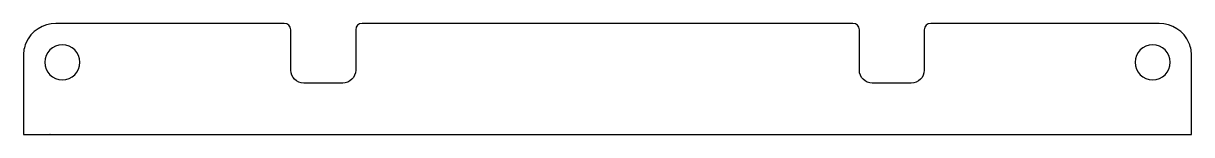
# Model space of a CAD drawing. Header units: millimetres. Extents: x -113 to -23, y -41.5 to -32.9.
import ezdxf

# ---------------------------------------------------------------- set-up
doc = ezdxf.new("R2010")
doc.units = ezdxf.units.MM
doc.layers.get('0').update_dxf_attribs({"linetype": 'CONTINUOUS'})

msp = doc.modelspace()

# ---------------------------------------------------------------- linework, layer by layer
for p, q in [((-92.926, -32.914), (-110.53, -32.914)), ((-110.53, -32.914), (-110.53, -32.916)), ((-49.128, -32.914), (-86.927, -32.914)), ((-25.529, -32.914), (-43.127, -32.914)), ((-92.426, -36.516), (-92.426, -33.414)), ((-87.427, -33.414), (-87.427, -36.516)), ((-48.628, -36.514), (-48.628, -33.414)), ((-43.627, -33.414), (-43.627, -36.516)), ((-113.027, -35.465), (-113.027, -41.49)), ((-23.03, -41.49), (-23.03, -35.473)), ((-88.426, -37.515), (-91.427, -37.515)), ((-44.626, -37.515), (-47.628, -37.515)), ((-113.027, -41.49), (-110.98, -41.49)), ((-110.975, -41.49), (-41.33, -41.49)), ((-41.33, -41.49), (-23.03, -41.49))]:
    msp.add_line(p, q)
msp.add_arc((-110.975, -41.89), 0.4, 90, 90.74658)
msp.add_ellipse((-107.008, -38.858), major_axis=(-5.498, 4.93), ratio=0.496722, start_param=0.166822, end_param=0.41901)
for points in [[(-110.53, -32.916), (-111.508, -32.916), (-112.426, -33.49), (-112.836, -34.45)], [(-92.426, -33.414), (-92.426, -33.138), (-92.65, -32.914), (-92.926, -32.914)], [(-86.927, -32.914), (-87.203, -32.914), (-87.427, -33.138), (-87.427, -33.414)], [(-48.628, -33.414), (-48.628, -33.138), (-48.852, -32.914), (-49.128, -32.914)], [(-43.127, -32.914), (-43.403, -32.914), (-43.627, -33.138), (-43.627, -33.414)], [(-91.427, -37.515), (-91.979, -37.515), (-92.426, -37.068), (-92.426, -36.516)], [(-87.427, -36.516), (-87.427, -37.068), (-87.874, -37.515), (-88.426, -37.515)], [(-47.628, -37.515), (-48.18, -37.515), (-48.628, -37.067), (-48.628, -36.514)], [(-43.627, -36.516), (-43.627, -37.068), (-44.075, -37.515), (-44.626, -37.515)]]:
    msp.add_open_spline(points, degree=3)
for points, knots in [([(-23.03, -35.473), (-23.03, -35.126), (-23.082, -34.776), (-23.218, -34.456), (-23.626, -33.493), (-24.549, -32.914), (-25.529, -32.914)], [13, 13, 13, 13, 14, 14, 14, 15, 15, 15, 15]), ([(-110.029, -34.562), (-109.283, -34.562), (-108.677, -35.168), (-108.677, -35.914), (-108.677, -36.661), (-109.282, -37.267), (-110.029, -37.267), (-110.776, -37.267), (-111.381, -36.66), (-111.381, -35.914), (-111.381, -35.169), (-110.776, -34.562), (-110.029, -34.562)], [0, 0, 0, 0, 0.999683, 0.999683, 0.999683, 2, 2, 2, 3.000317, 3.000317, 3.000317, 4, 4, 4, 4]), ([(-26.029, -34.562), (-25.283, -34.562), (-24.678, -35.168), (-24.678, -35.914), (-24.678, -36.662), (-25.283, -37.267), (-26.029, -37.267), (-26.775, -37.267), (-27.381, -36.66), (-27.381, -35.914), (-27.381, -35.169), (-26.775, -34.562), (-26.029, -34.562)], [0, 0, 0, 0, 0.999683, 0.999683, 0.999683, 2.000236, 2.000236, 2.000236, 3.000317, 3.000317, 3.000317, 4, 4, 4, 4])]:
    msp.add_open_spline(points, degree=3, knots=knots)

doc.saveas('drawing.dxf')
